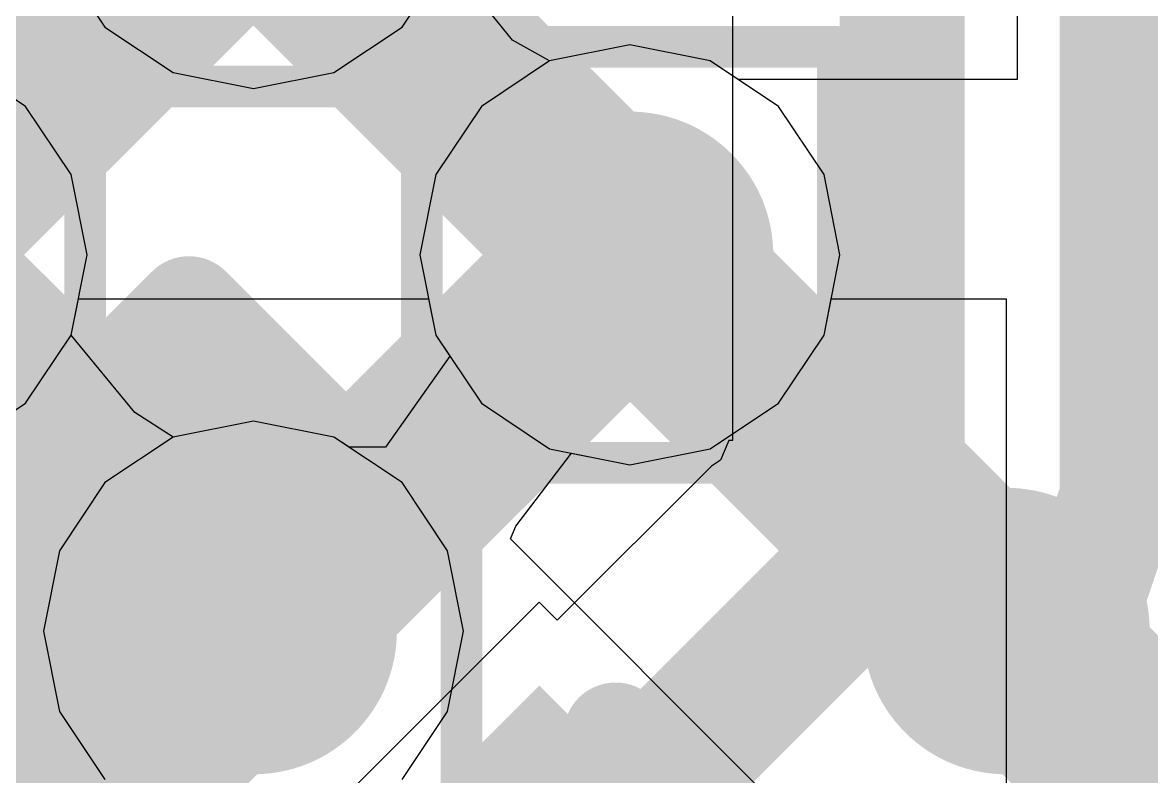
# Model space of a CAD drawing. Header units: inches. Extents: x -6 to 284, y -12 to 154.
# Drawn here: x 55.964 to 57.343, y 12.235 to 13.156 of the extents above; entities that cross this region are included whole.
import ezdxf

# ---------------------------------------------------------------- set-up
doc = ezdxf.new("R2010")
doc.units = ezdxf.units.IN
for name, color, linetype in [('Bottom Layer', 5, 'Continuous'), ('Bottom Overlay', 54, 'Continuous'), ('Bottom Paste', 16, 'Continuous'), ('Bottom Solder', 6, 'Continuous'), ('Drill Drawing', 1, 'Continuous'), ('GND-1', 16, 'Continuous'), ('GND-2', 90, 'Continuous'), ('GND-3', 216, 'Continuous'), ('GND-4', 54, 'Continuous'), ('PWR-1', 156, 'Continuous'), ('PWR-2', 130, 'Continuous'), ('Signal L1', 76, 'Continuous'), ('Signal L2', 6, 'Continuous'), ('Top Layer', 1, 'Continuous'), ('Top Paste', 8, 'Continuous'), ('Top Solder', 216, 'Continuous'), ('Via Holes', 16, 'Continuous')]:
    doc.layers.add(name, color=color, linetype=linetype)

# ---------------------------------------------------------------- blocks, each defined once
blk = doc.blocks.new('BGA_565_15_5_14_4__132')
at = {"layer": 'Top Layer'}
h = blk.add_hatch(color=1, dxfattribs=at)
edge = h.paths.add_edge_path()
edge.add_arc((-4.87499914, -0.9749993199999999), 0.12499848, 0, 360)
h = blk.add_hatch(color=1, dxfattribs=at)
edge = h.paths.add_edge_path()
edge.add_arc((-4.87499914, -1.62500056), 0.12499848, 0, 360)
h = blk.add_hatch(color=1, dxfattribs=at)
edge = h.paths.add_edge_path()
edge.add_arc((-4.22500044, -1.62500056), 0.12499848, 0, 360)
at = {"layer": 'Top Paste'}
h = blk.add_hatch(color=8, dxfattribs=at)
edge = h.paths.add_edge_path()
edge.add_arc((-4.87499914, -0.9749993199999999), 0.12499848, 0, 360)
h = blk.add_hatch(color=8, dxfattribs=at)
edge = h.paths.add_edge_path()
edge.add_arc((-4.87499914, -1.62500056), 0.12499848, 0, 360)
h = blk.add_hatch(color=8, dxfattribs=at)
edge = h.paths.add_edge_path()
edge.add_arc((-4.22500044, -1.62500056), 0.12499848, 0, 360)
at = {"layer": 'Top Solder'}
h = blk.add_hatch(color=216, dxfattribs=at)
edge = h.paths.add_edge_path()
edge.add_arc((-4.87499914, -0.9749993199999999), 0.17499838, 0, 360)
h = blk.add_hatch(color=216, dxfattribs=at)
edge = h.paths.add_edge_path()
edge.add_arc((-4.87499914, -1.62500056), 0.17499838, 0, 360)
h = blk.add_hatch(color=216, dxfattribs=at)
edge = h.paths.add_edge_path()
edge.add_arc((-4.22500044, -1.62500056), 0.17499838, 0, 360)
blk = doc.blocks.new('CAP_0201_B_367')
at = {"layer": 'Bottom Layer'}
for points in [[(-0.44999656, 0.1499997), (-0.14999716, 0.1499997), (-0.14999716, -0.1499997), (-0.44999656, -0.1499997)], [(0.14999716, 0.1499997), (0.44999656, 0.1499997), (0.44999656, -0.1499997), (0.14999716, -0.1499997)]]:
    blk.add_hatch(color=5, dxfattribs=at).paths.add_polyline_path(points)
at = {"layer": 'Bottom Paste'}
for points in [[(-0.44999656, 0.1499997), (-0.14999716, 0.1499997), (-0.14999716, -0.1499997), (-0.44999656, -0.1499997)], [(0.14999716, 0.1499997), (0.44999656, 0.1499997), (0.44999656, -0.1499997), (0.14999716, -0.1499997)]]:
    blk.add_hatch(color=16, dxfattribs=at).paths.add_polyline_path(points)
at = {"layer": 'Bottom Solder'}
for points in [[(-0.50499772, 0.20500086), (-0.094996, 0.20500086), (-0.094996, -0.20500086), (-0.50499772, -0.20500086)], [(0.094996, 0.20500086), (0.50499772, 0.20500086), (0.50499772, -0.20500086), (0.094996, -0.20500086)]]:
    blk.add_hatch(color=6, dxfattribs=at).paths.add_polyline_path(points)
at = {"layer": 'Bottom Overlay'}
for points in [[(-0.5334, 0.2286, 0.127, 0.127, 0), (-0.2032, 0.2286, 0.127, 0.127, 0)], [(-0.5334, -0.2286, 0.127, 0.127, 0), (-0.5334, 0.2286, 0.127, 0.127, 0)], [(0.2032, 0.2286, 0.127, 0.127, 0), (0.5334, 0.2286, 0.127, 0.127, 0)], [(0.5334, -0.2286, 0.127, 0.127, 0), (0.5334, 0.2286, 0.127, 0.127, 0)], [(-0.5334, -0.2286, 0.127, 0.127, 0), (-0.2032, -0.2286, 0.127, 0.127, 0)], [(0.2032, -0.2286, 0.127, 0.127, 0), (0.5334, -0.2286, 0.127, 0.127, 0)]]:
    blk.add_lwpolyline(points, format="xyseb", dxfattribs=at)
for points in [[(-0.5651499999999999, 0.2286, 0.0635, 0.0635, 1), (-0.5016499999999999, 0.2286, 0.0635, 0.0635, 1)], [(-0.5651499999999999, 0.2286, 0.0635, 0.0635, 1), (-0.5016499999999999, 0.2286, 0.0635, 0.0635, 1)], [(-0.23495, 0.2286, 0.0635, 0.0635, 1), (-0.17145, 0.2286, 0.0635, 0.0635, 1)], [(0.17145, 0.2286, 0.0635, 0.0635, 1), (0.23495, 0.2286, 0.0635, 0.0635, 1)], [(0.5016499999999999, 0.2286, 0.0635, 0.0635, 1), (0.5651499999999999, 0.2286, 0.0635, 0.0635, 1)], [(0.5016499999999999, 0.2286, 0.0635, 0.0635, 1), (0.5651499999999999, 0.2286, 0.0635, 0.0635, 1)], [(-0.5651499999999999, -0.2286, 0.0635, 0.0635, 1), (-0.5016499999999999, -0.2286, 0.0635, 0.0635, 1)], [(-0.5651499999999999, -0.2286, 0.0635, 0.0635, 1), (-0.5016499999999999, -0.2286, 0.0635, 0.0635, 1)], [(-0.23495, -0.2286, 0.0635, 0.0635, 1), (-0.17145, -0.2286, 0.0635, 0.0635, 1)], [(0.17145, -0.2286, 0.0635, 0.0635, 1), (0.23495, -0.2286, 0.0635, 0.0635, 1)], [(0.5016499999999999, -0.2286, 0.0635, 0.0635, 1), (0.5651499999999999, -0.2286, 0.0635, 0.0635, 1)], [(0.5016499999999999, -0.2286, 0.0635, 0.0635, 1), (0.5651499999999999, -0.2286, 0.0635, 0.0635, 1)]]:
    blk.add_lwpolyline(points, format="xyseb", close=True, dxfattribs=at)
blk = doc.blocks.new('CAP_0201_B_373')
at = {"layer": 'Bottom Layer'}
for points in [[(-0.44999656, 0.1499997), (-0.14999716, 0.1499997), (-0.14999716, -0.1499997), (-0.44999656, -0.1499997)], [(0.14999716, 0.1499997), (0.44999656, 0.1499997), (0.44999656, -0.1499997), (0.14999716, -0.1499997)]]:
    blk.add_hatch(color=5, dxfattribs=at).paths.add_polyline_path(points)
at = {"layer": 'Bottom Paste'}
for points in [[(-0.44999656, 0.1499997), (-0.14999716, 0.1499997), (-0.14999716, -0.1499997), (-0.44999656, -0.1499997)], [(0.14999716, 0.1499997), (0.44999656, 0.1499997), (0.44999656, -0.1499997), (0.14999716, -0.1499997)]]:
    blk.add_hatch(color=16, dxfattribs=at).paths.add_polyline_path(points)
at = {"layer": 'Bottom Solder'}
for points in [[(-0.50499772, 0.20500086), (-0.094996, 0.20500086), (-0.094996, -0.20500086), (-0.50499772, -0.20500086)], [(0.094996, 0.20500086), (0.50499772, 0.20500086), (0.50499772, -0.20500086), (0.094996, -0.20500086)]]:
    blk.add_hatch(color=6, dxfattribs=at).paths.add_polyline_path(points)
at = {"layer": 'Bottom Overlay'}
for points in [[(-0.5334, 0.2286, 0.127, 0.127, 0), (-0.2032, 0.2286, 0.127, 0.127, 0)], [(-0.5334, -0.2286, 0.127, 0.127, 0), (-0.5334, 0.2286, 0.127, 0.127, 0)], [(0.2032, 0.2286, 0.127, 0.127, 0), (0.5334, 0.2286, 0.127, 0.127, 0)], [(0.5334, -0.2286, 0.127, 0.127, 0), (0.5334, 0.2286, 0.127, 0.127, 0)], [(-0.5334, -0.2286, 0.127, 0.127, 0), (-0.2032, -0.2286, 0.127, 0.127, 0)], [(0.2032, -0.2286, 0.127, 0.127, 0), (0.5334, -0.2286, 0.127, 0.127, 0)]]:
    blk.add_lwpolyline(points, format="xyseb", dxfattribs=at)
for points in [[(-0.5651499999999999, 0.2286, 0.0635, 0.0635, 1), (-0.5016499999999999, 0.2286, 0.0635, 0.0635, 1)], [(-0.5651499999999999, 0.2286, 0.0635, 0.0635, 1), (-0.5016499999999999, 0.2286, 0.0635, 0.0635, 1)], [(-0.23495, 0.2286, 0.0635, 0.0635, 1), (-0.17145, 0.2286, 0.0635, 0.0635, 1)], [(0.17145, 0.2286, 0.0635, 0.0635, 1), (0.23495, 0.2286, 0.0635, 0.0635, 1)], [(0.5016499999999999, 0.2286, 0.0635, 0.0635, 1), (0.5651499999999999, 0.2286, 0.0635, 0.0635, 1)], [(0.5016499999999999, 0.2286, 0.0635, 0.0635, 1), (0.5651499999999999, 0.2286, 0.0635, 0.0635, 1)], [(-0.5651499999999999, -0.2286, 0.0635, 0.0635, 1), (-0.5016499999999999, -0.2286, 0.0635, 0.0635, 1)], [(-0.5651499999999999, -0.2286, 0.0635, 0.0635, 1), (-0.5016499999999999, -0.2286, 0.0635, 0.0635, 1)], [(-0.23495, -0.2286, 0.0635, 0.0635, 1), (-0.17145, -0.2286, 0.0635, 0.0635, 1)], [(0.17145, -0.2286, 0.0635, 0.0635, 1), (0.23495, -0.2286, 0.0635, 0.0635, 1)], [(0.5016499999999999, -0.2286, 0.0635, 0.0635, 1), (0.5651499999999999, -0.2286, 0.0635, 0.0635, 1)], [(0.5016499999999999, -0.2286, 0.0635, 0.0635, 1), (0.5651499999999999, -0.2286, 0.0635, 0.0635, 1)]]:
    blk.add_lwpolyline(points, format="xyseb", close=True, dxfattribs=at)

msp = doc.modelspace()

# ---------------------------------------------------------------- hatches: boundary and pattern name
at = {"layer": 'Bottom Layer'}
h = msp.add_hatch(color=5, dxfattribs=at)
edge = h.paths.add_edge_path()
edge.add_arc((56.70591401999999, 12.87218152), 0.1499997, 0, 360)
h = msp.add_hatch(color=5, dxfattribs=at)
edge = h.paths.add_edge_path()
edge.add_arc((56.2462934, 12.41256344), 0.1499997, 0, 360)
at = {"layer": 'GND-1'}
h = msp.add_hatch(color=16, dxfattribs=at)
edge = h.paths.add_edge_path()
edge.add_arc((56.70591401999999, 12.87218152), 0.1499997, 0, 360)
h = msp.add_hatch(color=16, dxfattribs=at)
edge = h.paths.add_edge_path()
edge.add_arc((56.2462934, 12.41256344), 0.1499997, 0, 360)
at = {"layer": 'GND-2'}
h = msp.add_hatch(color=90, dxfattribs=at)
edge = h.paths.add_edge_path()
edge.add_arc((56.70591401999999, 12.87218152), 0.1499997, 0, 360)
h = msp.add_hatch(color=90, dxfattribs=at)
edge = h.paths.add_edge_path()
edge.add_arc((56.2462934, 12.41256344), 0.1499997, 0, 360)
at = {"layer": 'GND-3'}
h = msp.add_hatch(color=216, dxfattribs=at)
edge = h.paths.add_edge_path()
edge.add_arc((56.70591401999999, 12.87218152), 0.1499997, 0, 360)
h = msp.add_hatch(color=216, dxfattribs=at)
edge = h.paths.add_edge_path()
edge.add_arc((56.2462934, 12.41256344), 0.1499997, 0, 360)
at = {"layer": 'GND-4'}
h = msp.add_hatch(color=54, dxfattribs=at)
edge = h.paths.add_edge_path()
edge.add_arc((56.70591401999999, 12.87218152), 0.1499997, 0, 360)
h = msp.add_hatch(color=54, dxfattribs=at)
edge = h.paths.add_edge_path()
edge.add_arc((56.2462934, 12.41256344), 0.1499997, 0, 360)
at = {"layer": 'PWR-1'}
h = msp.add_hatch(color=156, dxfattribs=at)
edge = h.paths.add_edge_path()
edge.add_arc((56.70591401999999, 12.87218152), 0.1499997, 0, 360)
h = msp.add_hatch(color=156, dxfattribs=at)
edge = h.paths.add_edge_path()
edge.add_arc((56.2462934, 12.41256344), 0.1499997, 0, 360)
at = {"layer": 'PWR-2'}
h = msp.add_hatch(color=130, dxfattribs=at)
edge = h.paths.add_edge_path()
edge.add_arc((56.70591401999999, 12.87218152), 0.1499997, 0, 360)
h = msp.add_hatch(color=130, dxfattribs=at)
edge = h.paths.add_edge_path()
edge.add_arc((56.2462934, 12.41256344), 0.1499997, 0, 360)
at = {"layer": 'Signal L1'}
h = msp.add_hatch(color=76, dxfattribs=at)
edge = h.paths.add_edge_path()
edge.add_arc((56.70591401999999, 12.87218152), 0.1499997, 0, 360)
h = msp.add_hatch(color=76, dxfattribs=at)
edge = h.paths.add_edge_path()
edge.add_arc((56.2462934, 12.41256344), 0.1499997, 0, 360)
at = {"layer": 'Signal L2'}
h = msp.add_hatch(color=6, dxfattribs=at)
edge = h.paths.add_edge_path()
edge.add_arc((56.70591401999999, 12.87218152), 0.1499997, 0, 360)
h = msp.add_hatch(color=6, dxfattribs=at)
edge = h.paths.add_edge_path()
edge.add_arc((56.2462934, 12.41256344), 0.1499997, 0, 360)
at = {"layer": 'Top Layer'}
h = msp.add_hatch(color=1, dxfattribs=at)
edge = h.paths.add_edge_path()
edge.add_arc((56.70591401999999, 12.87218152), 0.1499997, 0, 360)
h = msp.add_hatch(color=1, dxfattribs=at)
edge = h.paths.add_edge_path()
edge.add_arc((56.2462934, 12.41256344), 0.1499997, 0, 360)
at = {"layer": 'Via Holes'}
h = msp.add_hatch(color=7, dxfattribs=at)
edge = h.paths.add_edge_path()
edge.add_arc((56.70591401999999, 12.87218152), 0.07499858, 0, 360)
h = msp.add_hatch(color=7, dxfattribs=at)
edge = h.paths.add_edge_path()
edge.add_arc((56.2462934, 12.41256344), 0.07499858, 0, 360)

# ---------------------------------------------------------------- linework, layer by layer
at = {"layer": 'Bottom Layer'}
for p, q in [((56.8312554, 13.36067178), (56.8312554, 12.64535698)), ((56.82657926, 12.64535698), (56.81664278, 12.62136414)), ((56.8312554, 12.64535698), (56.82657926, 12.64535698)), ((56.80516451999999, 12.61363238), (56.61728072, 12.42574858)), ((56.80517213999999, 12.61363746), (56.80516451999999, 12.61363238)), ((56.80534993999999, 12.6138178), (56.80517213999999, 12.61363746)), ((56.81664278, 12.62136414), (56.80534993999999, 12.6138178)), ((56.5952259, 12.4478034), (56.20348932, 12.05606682)), ((56.61728072, 12.42574858), (56.5952259, 12.4478034))]:
    msp.add_line(p, q, dxfattribs=at)
for points in [[(57.03843557999999, 12.64535698, 0.1524, 0.1524, 0), (57.03843557999999, 13.42578214, 0.1524, 0.1524, 0)], [(57.3031239, 12.57545364, 0.14478, 0.14478, 0), (57.3031239, 13.27820814, 0.14478, 0.14478, 0)], [(57.03843557999999, 12.64535698, 0.1524, 0.1524, -0.1986537035864916), (56.96100621999999, 12.45816406, 0.1524, 0.1524, 0)], [(57.27785852, 12.50074716, 0.14478, 0.14478, 0), (57.3031239, 12.57545364, 0.14478, 0.14478, 0)], [(57.25217911999999, 12.42482402, 0.14478, 0.14478, 0), (57.27722352, 12.49887264, 0.14478, 0.14478, 0)], [(57.27785852, 12.50074716, 0.14478, 0.14478, -0.0007684345079808936), (57.27722352, 12.49887264, 0.14478, 0.14478, 0)], [(56.62027284, 12.11742814, 0.1778, 0.1778, 0), (56.96082079999999, 12.45797864, 0.1778, 0.1778, 0)], [(56.96082079999999, 12.45797864, 0.1778, 0.1778, 0), (56.96100621999999, 12.45816406, 0.1778, 0.1778, 0)], [(56.96100621999999, 12.45816406, 0.1524, 0.1524, -0.0002488313041883625), (56.96082079999999, 12.45797864, 0.1524, 0.1524, 0)], [(57.24454896, 12.37844108, 0.14478, 0.14478, -0.08171030049701944), (57.25217911999999, 12.42482402, 0.14478, 0.14478, 0)], [(57.24454896, 12.0346089, 0.14478, 0.14478, 0), (57.24454896, 12.37844108, 0.14478, 0.14478, 0)]]:
    msp.add_lwpolyline(points, format="xyseb", dxfattribs=at)
for points in [[(57.00033557999999, 12.64535698, 0.0762, 0.0762, 1), (57.07653558, 12.64535698, 0.0762, 0.0762, 1)], [(57.00033557999999, 12.64535698, 0.0762, 0.0762, 1), (57.07653558, 12.64535698, 0.0762, 0.0762, 1)], [(57.2669289, 12.57545364, 0.07239, 0.07239, 1), (57.33931889999999, 12.57545364, 0.07239, 0.07239, 1)], [(57.2669289, 12.57545364, 0.07239, 0.07239, 1), (57.33931889999999, 12.57545364, 0.07239, 0.07239, 1)], [(57.24102851999999, 12.49887264, 0.07239, 0.07239, 1), (57.31341851999999, 12.49887264, 0.07239, 0.07239, 1)], [(57.24102851999999, 12.49887264, 0.07239, 0.07239, 1), (57.31341851999999, 12.49887264, 0.07239, 0.07239, 1)], [(57.24166352, 12.50074716, 0.07239, 0.07239, 1), (57.31405351999999, 12.50074716, 0.07239, 0.07239, 1)], [(57.24166352, 12.50074716, 0.07239, 0.07239, 1), (57.31405351999999, 12.50074716, 0.07239, 0.07239, 1)], [(56.9163708, 12.45797864, 0.08889999999999999, 0.08889999999999999, 1), (57.00527079999999, 12.45797864, 0.08889999999999999, 0.08889999999999999, 1)], [(56.9163708, 12.45797864, 0.08889999999999999, 0.08889999999999999, 1), (57.00527079999999, 12.45797864, 0.08889999999999999, 0.08889999999999999, 1)], [(56.91655622, 12.45816406, 0.08889999999999999, 0.08889999999999999, 1), (57.00545621999999, 12.45816406, 0.08889999999999999, 0.08889999999999999, 1)], [(56.92272079999999, 12.45797864, 0.0762, 0.0762, 1), (56.99892079999999, 12.45797864, 0.0762, 0.0762, 1)], [(56.92290621999999, 12.45816406, 0.0762, 0.0762, 1), (56.99910621999999, 12.45816406, 0.0762, 0.0762, 1)], [(56.92290621999999, 12.45816406, 0.0762, 0.0762, 1), (56.99910621999999, 12.45816406, 0.0762, 0.0762, 1)], [(57.21598412, 12.42482402, 0.07239, 0.07239, 1), (57.28837411999999, 12.42482402, 0.07239, 0.07239, 1)], [(57.21598412, 12.42482402, 0.07239, 0.07239, 1), (57.28837411999999, 12.42482402, 0.07239, 0.07239, 1)], [(57.20835395999999, 12.37844108, 0.07239, 0.07239, 1), (57.28074396, 12.37844108, 0.07239, 0.07239, 1)], [(57.20835395999999, 12.37844108, 0.07239, 0.07239, 1), (57.28074396, 12.37844108, 0.07239, 0.07239, 1)]]:
    msp.add_lwpolyline(points, format="xyseb", close=True, dxfattribs=at)
at = {"layer": 'Drill Drawing'}
for points in [[(55.99229339999999, 13.07780214, 0.0508, 0.0508, 0), (55.99229339999999, 13.58580214, 0.0508, 0.0508, 0)], [(56.5002934, 13.07780214, 0.0508, 0.0508, 0), (56.5002934, 13.58580214, 0.0508, 0.0508, 0)], [(55.53267277999999, 13.12618152, 0.0508, 0.0508, 0), (56.04067277999999, 13.12618152, 0.0508, 0.0508, 0)], [(56.04067277999999, 12.61818152, 0.0508, 0.0508, 0), (56.04067277999999, 13.12618152, 0.0508, 0.0508, 0)], [(56.45191402, 13.12618152, 0.0508, 0.0508, 0), (56.95991402, 13.12618152, 0.0508, 0.0508, 0)], [(56.45191402, 12.61818152, 0.0508, 0.0508, 0), (56.45191402, 13.12618152, 0.0508, 0.0508, 0)], [(56.95991402, 12.61818152, 0.0508, 0.0508, 0), (56.95991402, 13.12618152, 0.0508, 0.0508, 0)], [(55.99229339999999, 13.07780214, 0.0508, 0.0508, 0), (56.5002934, 13.07780214, 0.0508, 0.0508, 0)], [(55.99229339999999, 12.66656344, 0.0508, 0.0508, 0), (56.5002934, 12.66656344, 0.0508, 0.0508, 0)], [(55.99229339999999, 12.15856344, 0.0508, 0.0508, 0), (55.99229339999999, 12.66656344, 0.0508, 0.0508, 0)], [(56.5002934, 12.15856344, 0.0508, 0.0508, 0), (56.5002934, 12.66656344, 0.0508, 0.0508, 0)], [(55.53267277999999, 12.61818152, 0.0508, 0.0508, 0), (56.04067277999999, 12.61818152, 0.0508, 0.0508, 0)], [(56.45191402, 12.61818152, 0.0508, 0.0508, 0), (56.95991402, 12.61818152, 0.0508, 0.0508, 0)]]:
    msp.add_lwpolyline(points, format="xyseb", dxfattribs=at)
for points in [[(56.02797278, 13.12618152, 0.0254, 0.0254, 1), (56.05337278, 13.12618152, 0.0254, 0.0254, 1)], [(56.02797278, 13.12618152, 0.0254, 0.0254, 1), (56.05337278, 13.12618152, 0.0254, 0.0254, 1)], [(56.43921401999999, 13.12618152, 0.0254, 0.0254, 1), (56.46461401999999, 13.12618152, 0.0254, 0.0254, 1)], [(56.43921401999999, 13.12618152, 0.0254, 0.0254, 1), (56.46461401999999, 13.12618152, 0.0254, 0.0254, 1)], [(56.94721402, 13.12618152, 0.0254, 0.0254, 1), (56.97261401999999, 13.12618152, 0.0254, 0.0254, 1)], [(56.94721402, 13.12618152, 0.0254, 0.0254, 1), (56.97261401999999, 13.12618152, 0.0254, 0.0254, 1)], [(55.97959339999999, 13.07780214, 0.0254, 0.0254, 1), (56.0049934, 13.07780214, 0.0254, 0.0254, 1)], [(55.97959339999999, 13.07780214, 0.0254, 0.0254, 1), (56.0049934, 13.07780214, 0.0254, 0.0254, 1)], [(56.48759339999999, 13.07780214, 0.0254, 0.0254, 1), (56.5129934, 13.07780214, 0.0254, 0.0254, 1)], [(56.48759339999999, 13.07780214, 0.0254, 0.0254, 1), (56.5129934, 13.07780214, 0.0254, 0.0254, 1)], [(55.97959339999999, 12.66656344, 0.0254, 0.0254, 1), (56.0049934, 12.66656344, 0.0254, 0.0254, 1)], [(55.97959339999999, 12.66656344, 0.0254, 0.0254, 1), (56.0049934, 12.66656344, 0.0254, 0.0254, 1)], [(56.48759339999999, 12.66656344, 0.0254, 0.0254, 1), (56.5129934, 12.66656344, 0.0254, 0.0254, 1)], [(56.48759339999999, 12.66656344, 0.0254, 0.0254, 1), (56.5129934, 12.66656344, 0.0254, 0.0254, 1)], [(56.02797278, 12.61818152, 0.0254, 0.0254, 1), (56.05337278, 12.61818152, 0.0254, 0.0254, 1)], [(56.02797278, 12.61818152, 0.0254, 0.0254, 1), (56.05337278, 12.61818152, 0.0254, 0.0254, 1)], [(56.43921401999999, 12.61818152, 0.0254, 0.0254, 1), (56.46461401999999, 12.61818152, 0.0254, 0.0254, 1)], [(56.43921401999999, 12.61818152, 0.0254, 0.0254, 1), (56.46461401999999, 12.61818152, 0.0254, 0.0254, 1)], [(56.94721402, 12.61818152, 0.0254, 0.0254, 1), (56.97261401999999, 12.61818152, 0.0254, 0.0254, 1)], [(56.94721402, 12.61818152, 0.0254, 0.0254, 1), (56.97261401999999, 12.61818152, 0.0254, 0.0254, 1)]]:
    msp.add_lwpolyline(points, format="xyseb", close=True, dxfattribs=at)
at = {"layer": 'PWR-1'}
for p, q in [((57.17872486, 18.15854382), (57.17872486, 13.08652958)), ((56.5624599, 13.13428666), (56.48329572, 13.23363622)), ((56.60774809999999, 13.10918384), (56.5624599, 13.13428666)), ((56.70591401999999, 13.12871136), (56.60774809999999, 13.10918384)), ((56.80408247999999, 13.10918384), (56.70591401999999, 13.12871136)), ((56.83798894, 13.08652958), (56.80408247999999, 13.10918384)), ((57.17872486, 13.08652958), (56.83798894, 13.08652958)), ((56.02367509999999, 12.77401306), (56.03253462, 12.81854942)), ((56.03253462, 12.81854942), (56.46005218000001, 12.81854942)), ((56.46005218000001, 12.81854942), (56.4689117, 12.77401306)), ((56.94291634, 12.77401306), (56.95177586, 12.81854942)), ((56.95177586, 12.81854942), (57.16551685999999, 12.81854942)), ((57.16551685999999, 12.81854942), (57.16551685999999, 11.7498495)), ((55.96806687999999, 12.69078742), (56.02367509999999, 12.77401306)), ((56.4689117, 12.77401306), (56.52451992, 12.69078742)), ((56.88730811999999, 12.69078742), (56.94291634, 12.77401306)), ((55.88484124, 12.6351792), (55.96806687999999, 12.69078742)), ((56.52451992, 12.69078742), (56.60774556, 12.6351792)), ((56.80408247999999, 12.6351792), (56.88730811999999, 12.69078742)), ((56.2462934, 12.66909328), (56.14812494, 12.64956576)), ((56.34446186, 12.64956576), (56.2462934, 12.66909328)), ((56.14812494, 12.64956576), (56.06489929999999, 12.59395754)), ((56.4276875, 12.59395754), (56.34446186, 12.64956576)), ((56.60774556, 12.6351792), (56.70591401999999, 12.61565168)), ((56.70591401999999, 12.61565168), (56.80408247999999, 12.6351792)), ((56.06489929999999, 12.59395754), (56.00929108, 12.5107319)), ((56.48329572, 12.5107319), (56.4276875, 12.59395754)), ((56.00929108, 12.5107319), (55.98976355999999, 12.41256344)), ((56.50282324, 12.41256344), (56.48329572, 12.5107319)), ((55.98976355999999, 12.41256344), (56.00929108, 12.31439498)), ((56.48329572, 12.31439498), (56.50282324, 12.41256344)), ((56.00929108, 12.31439498), (56.06489929999999, 12.23116934)), ((56.4276875, 12.23116934), (56.48329572, 12.31439498))]:
    msp.add_line(p, q, dxfattribs=at)
at = {"layer": 'PWR-2'}
for p, q in [((56.00929108, 13.23363368), (56.06489929999999, 13.15040804)), ((56.4276875, 13.15040804), (56.48329572, 13.23363368)), ((56.06489929999999, 13.15040804), (56.14812494, 13.09479982)), ((56.34446186, 13.09479982), (56.4276875, 13.15040804)), ((56.70591401999999, 13.12871136), (56.60774556, 13.10918384)), ((56.80408247999999, 13.10918384), (56.70591401999999, 13.12871136)), ((55.96806687999999, 13.05357562), (55.88484124, 13.10918384)), ((56.60774556, 13.10918384), (56.52451992, 13.05357562)), ((56.88730811999999, 13.05357562), (56.80408247999999, 13.10918384)), ((56.14812494, 13.09479982), (56.2462934, 13.0752723)), ((56.2462934, 13.0752723), (56.34446186, 13.09479982)), ((56.02367509999999, 12.97034998), (55.96806687999999, 13.05357562)), ((56.52451992, 13.05357562), (56.4689117, 12.97034998)), ((56.94291634, 12.97034998), (56.88730811999999, 13.05357562)), ((56.04320262, 12.87218152), (56.02367509999999, 12.97034998)), ((56.4689117, 12.97034998), (56.44938418, 12.87218152)), ((56.96244386, 12.87218152), (56.94291634, 12.97034998)), ((56.02367509999999, 12.77401306), (56.04320262, 12.87218152)), ((56.44938418, 12.87218152), (56.4689117, 12.77401306)), ((56.94291634, 12.77401306), (56.96244386, 12.87218152)), ((55.96806687999999, 12.69078742), (56.02367509999999, 12.77401306)), ((56.4689117, 12.77401306), (56.52451992, 12.69078742)), ((56.88730811999999, 12.69078742), (56.94291634, 12.77401306)), ((55.88484124, 12.6351792), (55.96806687999999, 12.69078742)), ((56.52451992, 12.69078742), (56.60774556, 12.6351792)), ((56.80408247999999, 12.6351792), (56.88730811999999, 12.69078742)), ((56.2462934, 12.66909328), (56.14812494, 12.64956576)), ((56.34446186, 12.64956576), (56.2462934, 12.66909328)), ((56.14812494, 12.64956576), (56.06489929999999, 12.59395754)), ((56.4276875, 12.59395754), (56.34446186, 12.64956576)), ((56.60774556, 12.6351792), (56.70591401999999, 12.61565168)), ((56.70591401999999, 12.61565168), (56.80408247999999, 12.6351792)), ((56.06489929999999, 12.59395754), (56.00929108, 12.5107319)), ((56.48329572, 12.5107319), (56.4276875, 12.59395754)), ((56.00929108, 12.5107319), (55.98976355999999, 12.41256344)), ((56.50282324, 12.41256344), (56.48329572, 12.5107319)), ((55.98976355999999, 12.41256344), (56.00929108, 12.31439498)), ((56.48329572, 12.31439498), (56.50282324, 12.41256344)), ((56.00929108, 12.31439498), (56.06489929999999, 12.23116934)), ((56.4276875, 12.23116934), (56.48329572, 12.31439498))]:
    msp.add_line(p, q, dxfattribs=at)
at = {"layer": 'Signal L2'}
for p, q in [((56.00929108, 13.23363368), (56.06489929999999, 13.15040804)), ((56.4276875, 13.15040804), (56.48329572, 13.23363368)), ((56.06489929999999, 13.15040804), (56.14812494, 13.09479982)), ((56.34446186, 13.09479982), (56.4276875, 13.15040804)), ((56.70591401999999, 13.12871136), (56.60774556, 13.10918384)), ((56.80408247999999, 13.10918384), (56.70591401999999, 13.12871136)), ((55.96806687999999, 13.05357562), (55.88484124, 13.10918384)), ((56.60774556, 13.10918384), (56.52451992, 13.05357562)), ((56.88730811999999, 13.05357562), (56.80408247999999, 13.10918384)), ((56.14812494, 13.09479982), (56.2462934, 13.0752723)), ((56.2462934, 13.0752723), (56.34446186, 13.09479982)), ((56.02367509999999, 12.97034998), (55.96806687999999, 13.05357562)), ((56.52451992, 13.05357562), (56.4689117, 12.97034998)), ((56.94291634, 12.97034998), (56.88730811999999, 13.05357562)), ((56.04320262, 12.87218152), (56.02367509999999, 12.97034998)), ((56.4689117, 12.97034998), (56.44938418, 12.87218152)), ((56.96244386, 12.87218152), (56.94291634, 12.97034998)), ((56.02367509999999, 12.7740156), (56.04320262, 12.87218152)), ((56.44938418, 12.87218152), (56.4689117, 12.77401306)), ((56.94291634, 12.77401306), (56.96244386, 12.87218152)), ((56.10146514, 12.67942854), (56.02367509999999, 12.7740156)), ((56.4689117, 12.77401306), (56.48607448, 12.74832604)), ((56.88730811999999, 12.69078742), (56.94291634, 12.77401306)), ((56.48607448, 12.74832604), (56.40760117999999, 12.6371731)), ((56.80408247999999, 12.6351792), (56.88730811999999, 12.69078742)), ((56.14812748, 12.64956576), (56.10146514, 12.67942854)), ((56.2462934, 12.66909328), (56.14812748, 12.64956576)), ((56.34446186, 12.64956576), (56.2462934, 12.66909328)), ((56.36300894, 12.6371731), (56.34446186, 12.64956576)), ((56.40760117999999, 12.6371731), (56.36300894, 12.6371731)), ((56.56663058, 12.54049054), (56.63479656, 12.62979948)), ((56.63479656, 12.62979948), (56.70591401999999, 12.61565168)), ((56.70591401999999, 12.61565168), (56.80408247999999, 12.6351792)), ((56.55993006, 12.5250575), (56.56663058, 12.54049054)), ((57.27803124, 11.80695632), (56.55993006, 12.5250575))]:
    msp.add_line(p, q, dxfattribs=at)
at = {"layer": 'Top Layer'}
for points in [[(55.78656864, 12.87223486, 0.254, 0.254, 0), (56.24618925999999, 13.33185548, 0.254, 0.254, 0)], [(56.2462934, 13.33180214, 0.254, 0.254, 0), (56.70591148, 12.87218152, 0.254, 0.254, 0)], [(55.78667786, 12.87217898, 0.254, 0.254, 0), (56.2462934, 12.41256344, 0.254, 0.254, 0)], [(56.2462934, 12.41256344, 0.254, 0.254, 0), (56.70591148, 12.87218152, 0.254, 0.254, 0)], [(56.70591148, 12.87218152, 0.254, 0.254, 0), (56.70591401999999, 12.87218152, 0.254, 0.254, 0)], [(56.70591401999999, 12.87218152, 0.254, 0.254, 0), (57.16553464, 12.41256344, 0.254, 0.254, 0)], [(55.78667278, 11.95294282, 0.254, 0.254, 0), (56.2462934, 12.41256344, 0.254, 0.254, 0)], [(57.16553464, 12.41256344, 0.254, 0.254, 0), (57.62515526, 11.95294282, 0.254, 0.254, 0)]]:
    msp.add_lwpolyline(points, format="xyseb", dxfattribs=at)
for points in [[(56.64241148, 12.87218152, 0.127, 0.127, 1), (56.76941148, 12.87218152, 0.127, 0.127, 1)], [(56.64241148, 12.87218152, 0.127, 0.127, 1), (56.76941148, 12.87218152, 0.127, 0.127, 1)], [(56.64241148, 12.87218152, 0.127, 0.127, 1), (56.76941148, 12.87218152, 0.127, 0.127, 1)], [(56.64241402, 12.87218152, 0.127, 0.127, 1), (56.76941401999999, 12.87218152, 0.127, 0.127, 1)], [(56.64241402, 12.87218152, 0.127, 0.127, 1), (56.76941401999999, 12.87218152, 0.127, 0.127, 1)], [(56.18279339999999, 12.41256344, 0.127, 0.127, 1), (56.3097934, 12.41256344, 0.127, 0.127, 1)], [(56.18279339999999, 12.41256344, 0.127, 0.127, 1), (56.3097934, 12.41256344, 0.127, 0.127, 1)], [(56.18279339999999, 12.41256344, 0.127, 0.127, 1), (56.3097934, 12.41256344, 0.127, 0.127, 1)], [(57.10203464, 12.41256344, 0.127, 0.127, 1), (57.22903463999999, 12.41256344, 0.127, 0.127, 1)], [(57.10203464, 12.41256344, 0.127, 0.127, 1), (57.22903463999999, 12.41256344, 0.127, 0.127, 1)]]:
    msp.add_lwpolyline(points, format="xyseb", close=True, dxfattribs=at)

# ---------------------------------------------------------------- block references
for name, p, rotation in [('BGA_565_15_5_14_4__132', (54.40792014, 8.2759296), 225), ('CAP_0201_B_367', (56.38309526, 12.26819746), 315), ('CAP_0201_B_373', (57.8662165, 11.85895012), 315)]:
    msp.add_blockref(name, p, dxfattribs=dict(rotation=rotation))

doc.saveas('drawing.dxf')
